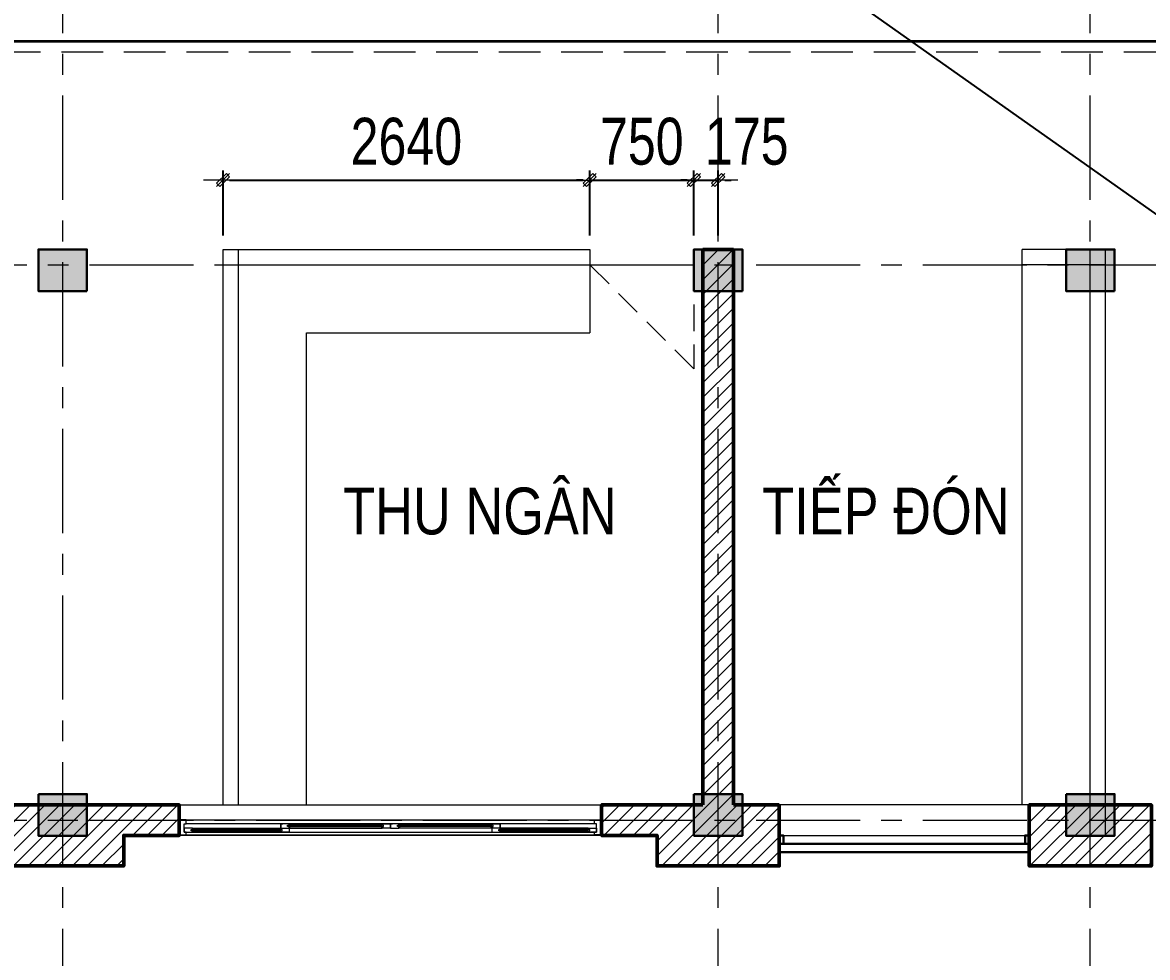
# Model space of a CAD drawing. Header units: millimetres. Extents: x 1109421 to 1726579, y -247837 to 144927.
# Drawn here: x 1559085 to 1567186, y -172402 to -165669 of the extents above; entities that cross this region are included whole.
import ezdxf

# ---------------------------------------------------------------- set-up
doc = ezdxf.new("R2010")
doc.units = ezdxf.units.MM
doc.header["$LTSCALE"] = 600
doc.header["$MEASUREMENT"] = 0
for name, pattern in [('00_Hidden', [2.4, 1.6, -0.8]), ('CENTER', [2, 1.25, -0.25, 0.25, -0.25]), ('HIDDEN', [0.375, 0.25, -0.125])]:
    doc.linetypes.add(name, pattern=pattern)
doc.layers.get('0').update_dxf_attribs({"lineweight": 0})
doc.layers.get('Defpoints').update_dxf_attribs({"lineweight": 0})
for name, color, linetype, lineweight in [('0.15_Cua', 144, 'Continuous', 15), ('cat1', 30, 'Continuous', 50), ('cat2', 22, 'Continuous', 30), ('dim', 144, 'Continuous', 13), ('hatch1', 136, 'Continuous', 9), ('LC MANH DUT', 35, 'HIDDEN', 5), ('LC Text2', 7, 'Continuous', 25), ('Noi that', 35, 'Continuous', 9), ('noithat', 125, 'Continuous', 9), ('PCCC - CHUA CHAY - ONG D80', 30, 'Continuous', 35), ('thay1', 63, 'Continuous', 18), ('truc', 76, 'CENTER', 9)]:
    doc.layers.add(name, color=color, linetype=linetype, lineweight=lineweight)
doc.layers.add('KCS_Plotter', color=11, linetype='Continuous', plot=False)
doc.styles.add('HOATBIF', font='hoatbif.shx', dxfattribs={"width": 0.8})
doc.styles.add('T2', font='VHARIAL.TTF', dxfattribs={"width": 0.8})
doc.dimstyles.new('1-135', dxfattribs={"dimscale": 135, "dimtxt": 2.5, "dimasz": 0.35, "dimexe": 0.5, "dimexo": 0, "dimgap": 0.8, "dimtad": 1, "dimdec": 0, "dimzin": 0, "dimdsep": 46, "dimtxsty": 'HOATBIF', "dimblk1": 'DOT', "dimblk2": 'DOT', "dimsah": 1, "dimcen": -1, "dimdle": 1, "dimclrd": 256, "dimclre": 256, "dimclrt": 4, "dimadec": 3, "dimazin": 2, "dimtfac": 0.333333, "dimtdec": 0, "dimtix": 1, "dimtmove": 2, "dimatfit": 3, "dimldrblk": 'DOT', "dimfxl": 1, "dimtvp": 0.833333, "dimtolj": 1, "dimtzin": 0, "dimarcsym": 0})

# ---------------------------------------------------------------- blocks, each defined once
blk = doc.blocks.new('*U594')
for p, q in [((50, 0), (2990, 0)), ((95, -20), (730, -20)), ((790, -50), (1460, -50)), ((790, -80), (1460, -80)), ((2250, -50), (1580, -50)), ((2250, -80), (1580, -80)), ((2945, -20), (2310, -20)), ((2945, -50), (2310, -50)), ((50, -110), (2990, -110))]:
    blk.add_line(p, q)
at = {"color": 8, "lineweight": 5}
for p, q in [((50, -20), (2990, -20)), ((2990, -80), (50, -80)), ((95, -30), (730, -30)), ((95, -40), (730, -40)), ((95, -50), (730, -50)), ((790, -60), (1460, -60)), ((790, -70), (1460, -70)), ((2250, -60), (1580, -60)), ((2250, -70), (1580, -70)), ((2945, -30), (2310, -30)), ((2945, -40), (2310, -40))]:
    blk.add_line(p, q, dxfattribs=at)
for points in [[(50, -20), (35, -20), (35, -80), (50, -80), (50, -110), (0, -110), (0, 0), (0, 0), (0, 0), (50, 0), (50, -20), (35, -20)], [(2990, -20), (3005, -20), (3005, -80), (2990, -80), (2990, -110), (3040, -110), (3040, 0), (3040, 0), (3040, 0), (2990, 0), (2990, -20), (3005, -20)], [(95, -40), (95, -50), (35, -50), (35, -20), (95, -20), (95, -30), (85, -30), (85, -40), (95, -40)], [(730, -40), (730, -50), (790, -50), (790, -20), (730, -20), (730, -30), (740, -30), (740, -40), (730, -40)], [(790, -70), (790, -80), (730, -80), (730, -50), (790, -50), (790, -60), (780, -60), (780, -70), (790, -70)], [(730, -50), (730, -80), (745, -80)], [(1460, -70), (1460, -80), (1520, -80), (1520, -50), (1460, -50), (1460, -60), (1470, -60), (1470, -70), (1460, -70)], [(1520, -50), (1520, -80), (1505, -80)], [(1520, -50), (1520, -80), (1535, -80)], [(1580, -70), (1580, -80), (1520, -80), (1520, -50), (1580, -50), (1580, -60), (1570, -60), (1570, -70), (1580, -70)], [(2310, -40), (2310, -50), (2250, -50), (2250, -20), (2310, -20), (2310, -30), (2300, -30), (2300, -40), (2310, -40)], [(2250, -70), (2250, -80), (2310, -80), (2310, -50), (2250, -50), (2250, -60), (2260, -60), (2260, -70), (2250, -70)], [(2310, -50), (2310, -80), (2295, -80)], [(2945, -40), (2945, -50), (3005, -50), (3005, -20), (2945, -20), (2945, -30), (2955, -30), (2955, -40), (2945, -40)]]:
    blk.add_lwpolyline(points)
for centre, start, end in [((94.1, -32), 14.21506, 83.56577), ((94.1, -38), 276.43423, 345.78494), ((730.9, -32), 96.43423, 165.78494), ((730.9, -38), 194.21506, 263.56577), ((789.1, -62), 14.21506, 83.56577), ((789.1, -68), 276.43423, 345.78494), ((1460.9, -62), 96.43423, 165.78494), ((1460.9, -68), 194.21506, 263.56577), ((1579.1, -62), 14.21506, 83.56577), ((1579.1, -68), 276.43423, 345.78494), ((2250.9, -62), 96.43423, 165.78494), ((2250.9, -68), 194.21506, 263.56577), ((2309.1, -32), 14.21506, 83.56577), ((2309.1, -38), 276.43423, 345.78494), ((2945.9, -32), 96.43423, 165.78494), ((2945.9, -38), 194.21506, 263.56577)]:
    blk.add_arc(centre, 8.25, start, end, dxfattribs=at)
blk = doc.blocks.new('DOT')
at = {"layer": 'dim'}
for p, q in [((-3, 0), (3, 0)), ((-1, -1), (1, 1))]:
    blk.add_line(p, q, dxfattribs=at)
blk.add_lwpolyline([(0.5, 1), (-1, -0.5), (-0.5, -1), (1, 0.5)], close=True, dxfattribs=at)
blk = doc.blocks.new('*D1497')
at = {"layer": 'Defpoints', "color": 0, "transparency": 16777216}
for p in [(1563169.6, -166803), (1560529.6, -167202.1), (1563169.6, -167202.1)]:
    blk.add_point(p, dxfattribs=at)
at = {"layer": 'dim', "lineweight": -2, "transparency": 16777216}
for p, q in [((1560529.6, -167202.1), (1560529.6, -166735.5)), ((1563169.6, -167202.1), (1563169.6, -166735.5)), ((1560576.9, -166803), (1563122.4, -166803))]:
    blk.add_line(p, q, dxfattribs=at)
at = {"layer": 'dim', "lineweight": -2, "transparency": 16777216, "xscale": 47.25, "yscale": 47.25, "zscale": 47.25, "rotation": 180}
blk.add_blockref('DOT', (1560529.6, -166803), dxfattribs=at)
at = {"layer": 'dim', "lineweight": -2, "transparency": 16777216, "xscale": 47.25, "yscale": 47.25, "zscale": 47.25}
blk.add_blockref('DOT', (1563169.6, -166803), dxfattribs=at)
at = {"layer": 'dim', "color": 4, "transparency": 16777216, "insert": (1561849.6, -166526.2), "char_height": 337.5, "attachment_point": 5, "style": 'HOATBIF'}
blk.add_mtext('\\A1;2640', dxfattribs=at)
blk = doc.blocks.new('_Dot')
at = {"color": 0, "linetype": 'ByBlock', "lineweight": -2}
blk.add_line((-0.5, 0), (-1, 0), dxfattribs=at)
at = {"color": 0, "linetype": 'ByBlock', "const_width": 0.5}
blk.add_lwpolyline([(-0.25, 0, 1), (0.25, 0, 1)], format="xyb", close=True, dxfattribs=at)
blk = doc.blocks.new('*D1498')
at = {"layer": 'Defpoints', "color": 0, "transparency": 16777216}
for p in [(1563919.6, -166803), (1563169.6, -167202.1), (1563919.6, -167202.1)]:
    blk.add_point(p, dxfattribs=at)
at = {"layer": 'dim', "lineweight": -2, "transparency": 16777216}
for p, q in [((1563169.6, -167202.1), (1563169.6, -166735.5)), ((1563919.6, -167202.1), (1563919.6, -166735.5)), ((1563122.4, -166803), (1563075.1, -166803)), ((1563169.6, -166803), (1563919.6, -166803)), ((1563966.9, -166803), (1564014.1, -166803))]:
    blk.add_line(p, q, dxfattribs=at)
at = {"layer": 'dim', "lineweight": -2, "transparency": 16777216, "xscale": 47.25, "yscale": 47.25, "zscale": 47.25}
blk.add_blockref('DOT', (1563169.6, -166803), dxfattribs=at)
at = {"layer": 'dim', "lineweight": -2, "transparency": 16777216, "xscale": 47.25, "yscale": 47.25, "zscale": 47.25, "rotation": 180}
blk.add_blockref('DOT', (1563919.6, -166803), dxfattribs=at)
at = {"layer": 'dim', "color": 4, "transparency": 16777216, "insert": (1563544.6, -166526.2), "char_height": 337.5, "attachment_point": 5, "style": 'HOATBIF'}
blk.add_mtext('\\A1;750', dxfattribs=at)
blk = doc.blocks.new('*D1499')
at = {"layer": 'Defpoints', "color": 0, "transparency": 16777216}
for p in [(1564094.6, -166803), (1563919.6, -167202.1), (1564094.6, -167202.1)]:
    blk.add_point(p, dxfattribs=at)
at = {"layer": 'dim', "lineweight": -2, "transparency": 16777216}
for p, q in [((1563919.6, -167202.1), (1563919.6, -166735.5)), ((1564094.6, -167202.1), (1564094.6, -166735.5)), ((1563872.4, -166803), (1563825.1, -166803)), ((1563919.6, -166803), (1564094.6, -166803)), ((1564141.9, -166803), (1564189.1, -166803))]:
    blk.add_line(p, q, dxfattribs=at)
at = {"layer": 'dim', "lineweight": -2, "transparency": 16777216, "xscale": 47.25, "yscale": 47.25, "zscale": 47.25}
blk.add_blockref('DOT', (1563919.6, -166803), dxfattribs=at)
at = {"layer": 'dim', "lineweight": -2, "transparency": 16777216, "xscale": 47.25, "yscale": 47.25, "zscale": 47.25, "rotation": 180}
blk.add_blockref('DOT', (1564094.6, -166803), dxfattribs=at)
at = {"layer": 'dim', "color": 4, "transparency": 16777216, "insert": (1564300.6, -166526.2), "char_height": 337.5, "attachment_point": 5, "style": 'HOATBIF'}
blk.add_mtext('\\A1;175', dxfattribs=at)
blk = doc.blocks.new('COT BT')
at = {"layer": 'cat2', "ltscale": 2}
h = blk.add_hatch(color=256, dxfattribs=at)
h.dxf.hatch_style = 1
h.paths.add_polyline_path([(240, 190), (-110, 190), (-110, -110), (240, -110)])
blk.add_lwpolyline([(-110, 190), (240, 190), (240, -110), (-110, -110)], close=True, dxfattribs=at)

msp = doc.modelspace()

# ---------------------------------------------------------------- hatches: boundary and pattern name
at = {"layer": 'hatch1'}
h = msp.add_hatch(dxfattribs=at)
h.set_pattern_fill('ANSI31', color=256, scale=600)
h.set_pattern_definition([(45, (-475069.9, -175305.75), (-53.0330086, 53.0330086), [])])
h.paths.add_polyline_path([(1548144.6, -171522.7), (1548544.6, -171522.7), (1548544.6, -171302.7), (1548144.6, -171302.7), (1547484.6, -171302.7), (1547484.6, -167012.7), (1547264.6, -167012.7), (1547264.6, -171522.7), (1547264.6, -171742.7), (1548144.6, -171742.7)], flags=17)
h.paths.add_polyline_path([(1553814.6, -171522.7), (1554214.6, -171522.7), (1554214.6, -171302.7), (1553814.6, -171302.7), (1552934.6, -171302.7), (1552534.6, -171302.7), (1552534.6, -171522.7), (1552934.6, -171522.7), (1552934.6, -171742.7), (1553814.6, -171742.7)], flags=17)
h.paths.add_polyline_path([(1560214.6, -171302.7), (1559814.6, -171302.7), (1558934.6, -171302.7), (1558534.6, -171302.7), (1558534.6, -171522.7), (1558934.6, -171522.7), (1558934.6, -171742.7), (1559814.6, -171742.7), (1559814.6, -171522.7), (1560214.6, -171522.7)], flags=17)
h.paths.add_polyline_path([(1564534.6, -171302.7), (1564204.6, -171302.7), (1564204.6, -167302.7), (1563984.6, -167302.7), (1563984.6, -171302.7), (1563654.6, -171302.7), (1563254.6, -171302.7), (1563254.6, -171522.7), (1563654.6, -171522.7), (1563654.6, -171742.7), (1564534.6, -171742.7), (1564534.6, -171522.7)], flags=17)
h.paths.add_polyline_path([(1567214.6, -171302.7), (1566334.6, -171302.7), (1566334.6, -171522.7), (1566334.6, -171742.7), (1567214.6, -171742.7)], flags=17)
h.paths.add_polyline_path([(1572814.6, -171302.7), (1572414.6, -171302.7), (1571534.6, -171302.7), (1571534.6, -171522.7), (1571534.6, -171742.7), (1572414.6, -171742.7), (1572414.6, -171522.7), (1572814.6, -171522.7)], flags=17)
h.paths.add_polyline_path([(1578814.6, -171302.7), (1578414.6, -171302.7), (1577534.6, -171302.7), (1577134.6, -171302.7), (1577134.6, -171522.7), (1577534.6, -171522.7), (1577534.6, -171742.7), (1578414.6, -171742.7), (1578414.6, -171522.7), (1578814.6, -171522.7)], flags=17)
h.paths.add_polyline_path([(1584999.6, -171302.7), (1583974.6, -171302.7), (1583974.6, -168652.7), (1583864.6, -168652.7), (1583864.6, -171302.7), (1583399.6, -171302.7), (1583399.6, -171522.7), (1583799.6, -171522.7), (1583799.6, -171962.7), (1584999.6, -171962.7)])
h.paths.add_polyline_path([(1584774.1, -171522.7), (1584774.1, -171742.7), (1584014.1, -171742.7), (1584014.1, -171522.7)], flags=16)
h.paths.add_polyline_path([(1586804.6, -166162.7), (1586584.6, -166162.7), (1586584.6, -167302.7), (1583864.6, -167302.7), (1583864.6, -167652.7), (1583974.6, -167652.7), (1583974.6, -167522.7), (1589064.6, -167522.7), (1589064.6, -171302.7), (1588084.6, -171302.7), (1588084.6, -171962.7), (1589284.6, -171962.7), (1589284.6, -171302.7), (1589284.6, -159302.7), (1547264.6, -159302.7), (1547264.6, -164812.7), (1547484.6, -164812.7), (1547484.6, -164522.7), (1548974.6, -164522.7), (1548974.6, -164412.7), (1547484.6, -164412.7), (1547484.6, -159522.7), (1551359.6, -159522.7), (1551359.6, -164412.7), (1550274.6, -164412.7), (1550274.6, -164522.7), (1551359.6, -164522.7), (1551469.6, -164522.7), (1553659.6, -164522.7), (1553659.6, -164412.7), (1551469.6, -164412.7), (1551469.6, -159522.7), (1555279.6, -159522.7), (1555279.6, -164412.7), (1554959.6, -164412.7), (1554959.6, -164522.7), (1555279.6, -164522.7), (1555389.6, -164522.7), (1556999.6, -164522.7), (1556999.6, -164412.7), (1555389.6, -164412.7), (1555389.6, -159522.7), (1559264.6, -159522.7), (1559264.6, -164412.7), (1558299.6, -164412.7), (1558299.6, -164522.7), (1562764.6, -164522.7), (1562764.6, -164412.7), (1559484.6, -164412.7), (1559484.6, -159522.7), (1563984.6, -159522.7), (1563984.6, -164412.7), (1563764.6, -164412.7), (1563764.6, -164522.7), (1564606.4, -164522.7), (1564826.4, -164302.7), (1564204.6, -164302.7), (1564204.6, -159522.7), (1566664.6, -159522.7), (1566664.6, -164302.7), (1565986.4, -164302.7), (1566206.4, -164522.7), (1566884.6, -164522.7), (1569094.6, -164522.7), (1569094.6, -164412.7), (1566884.6, -164412.7), (1566884.6, -159522.7), (1571864.6, -159522.7), (1571864.6, -164412.7), (1570394.6, -164412.7), (1570394.6, -164522.7), (1573694.6, -164522.7), (1573694.6, -164412.7), (1572084.6, -164412.7), (1572084.6, -159522.7), (1576484.6, -159522.7), (1576484.6, -164412.7), (1574994.6, -164412.7), (1574994.6, -164522.7), (1578194.6, -164522.7), (1578194.6, -164412.7), (1576594.6, -164412.7), (1576594.6, -159522.7), (1581144.6, -159522.7), (1581144.6, -164412.7), (1579494.6, -164412.7), (1579494.6, -164522.7), (1581144.6, -164522.7), (1582744.6, -164522.7), (1582744.6, -164302.7), (1581364.6, -164302.7), (1581364.6, -159522.7), (1583864.6, -159522.7), (1583864.6, -164302.7), (1583644.6, -164302.7), (1583644.6, -164522.7), (1584304.6, -164522.7), (1584304.6, -164302.7), (1584084.6, -164302.7), (1584084.6, -159522.7), (1586584.6, -159522.7), (1586584.6, -164302.7), (1585204.6, -164302.7), (1585204.6, -164522.7), (1586584.6, -164522.7), (1586584.6, -165262.7), (1586804.6, -165262.7), (1586804.6, -159522.7), (1589064.6, -159522.7), (1589064.6, -167302.7), (1586804.6, -167302.7)])
h.paths.add_polyline_path([(1588304.6, -171522.7), (1589064.6, -171522.7), (1589064.6, -171742.7), (1588304.6, -171742.7)], flags=16)

# ---------------------------------------------------------------- linework, layer by layer
at = {"layer": 'cat1'}
for p, q in [((1563984.6, -167302.7), (1563984.6, -171302.7)), ((1563984.6, -167302.7), (1564204.6, -167302.7)), ((1564204.6, -167302.7), (1564204.6, -171302.7))]:
    msp.add_line(p, q, dxfattribs=at)
for points in [[(1559814.6, -171302.7), (1558934.6, -171302.7), (1558534.6, -171302.7), (1558534.6, -171522.7), (1558934.6, -171522.7), (1558934.6, -171742.7), (1559814.6, -171742.7), (1559814.6, -171522.7), (1560214.6, -171522.7), (1560214.6, -171302.7), (1559814.6, -171302.7)], [(1563984.6, -171302.7), (1563654.6, -171302.7), (1563254.6, -171302.7), (1563254.6, -171522.7), (1563654.6, -171522.7), (1563654.6, -171742.7), (1564534.6, -171742.7), (1564534.6, -171522.7), (1564534.6, -171522.7), (1564534.6, -171302.7), (1564534.6, -171302.7)], [(1564534.6, -171302.7), (1564204.6, -171302.7)], [(1566334.6, -171522.7), (1566334.6, -171302.7), (1567214.6, -171302.7), (1567214.6, -171742.7), (1566334.6, -171742.7), (1566334.6, -171522.7)]]:
    msp.add_lwpolyline(points, dxfattribs=at)
msp.add_lwpolyline([(1564534.6, -171522.7), (1564534.6, -171522.7), (1564534.6, -171742.7), (1564534.6, -171742.7)], close=True, dxfattribs=at)
at = {"layer": 'cat2'}
for points in [[(1564534.6, -171582.7), (1564564.6, -171582.7), (1564564.6, -171522.7), (1564534.6, -171522.7)], [(1566304.6, -171582.7), (1566334.6, -171582.7), (1566334.6, -171522.7), (1566304.6, -171522.7)], [(1564534.6, -171642.7), (1566334.6, -171642.7), (1566334.6, -171582.7), (1564534.6, -171582.7)]]:
    msp.add_lwpolyline(points, close=True, dxfattribs=at)
at = {"layer": 'KCS_Plotter'}
msp.add_line((1601514.9, -191281.2), (1541307.8, -148706.1), dxfattribs=at)
at = {"layer": 'LC MANH DUT', "ltscale": 2}
msp.add_line((1543615.2, -165879), (1592271.3, -165879), dxfattribs=at)
at = {"layer": 'Noi that', "linetype": '00_Hidden', "ltscale": 0.2}
for p, q in [((1563919.6, -168162.7), (1563169.6, -167412.7)), ((1563919.6, -167412.7), (1563919.6, -168162.7)), ((1563984.6, -167412.7), (1563984.6, -168162.7))]:
    msp.add_line(p, q, dxfattribs=at)
at = {"layer": 'noithat'}
for p, q in [((1560529.6, -171302.7), (1560529.6, -167302.7)), ((1560529.6, -167302.7), (1563169.6, -167302.7)), ((1560639.6, -171302.7), (1560639.6, -167302.7)), ((1563169.6, -167302.7), (1563169.6, -167902.7)), ((1566284.6, -171302.7), (1566284.6, -167302.7)), ((1566884.6, -167302.7), (1566284.6, -167302.7)), ((1566774.6, -171302.7), (1566774.6, -167302.7)), ((1566884.6, -171522.7), (1566884.6, -167302.7)), ((1560529.6, -167412.7), (1563169.6, -167412.7)), ((1566884.6, -167412.7), (1566284.6, -167412.7)), ((1561129.6, -171302.7), (1561129.6, -167902.7)), ((1561129.6, -167902.7), (1563169.6, -167902.7))]:
    msp.add_line(p, q, dxfattribs=at)
at = {"layer": 'PCCC - CHUA CHAY - ONG D80'}
msp.add_lwpolyline([(1556846.1, -165802.5), (1577701.1, -165802.5)], dxfattribs=at)
at = {"layer": 'thay1'}
msp.add_line((1559324.6, -171412.7), (1559484.6, -171412.7), dxfattribs=at)
for points in [[(1560214.6, -171302.7), (1563254.6, -171302.7), (1563254.6, -171522.7), (1560214.6, -171522.7)], [(1564534.6, -171522.7), (1566334.6, -171522.7), (1566334.6, -171302.7), (1564534.6, -171302.7)]]:
    msp.add_lwpolyline(points, close=True, dxfattribs=at)
at = {"layer": 'truc'}
for p, q in [((1559374.6, -176545), (1559374.6, -156359.2)), ((1564094.6, -176545), (1564094.6, -156359.2)), ((1566774.6, -176545), (1566774.6, -156359.2)), ((1545167.3, -167412.7), (1592138, -167412.7)), ((1545167.3, -171412.7), (1592138, -171412.7))]:
    msp.add_line(p, q, dxfattribs=at)

# ---------------------------------------------------------------- block references
at = {"layer": '0.15_Cua', "xscale": -1, "rotation": 180}
msp.add_blockref('*U594', (1560214.6, -171519.3), dxfattribs=at)
at = {"layer": 'cat1', "rotation": 180}
for p in [(1559439.6, -167412.7), (1564159.6, -167412.7), (1566839.6, -167412.7)]:
    msp.add_blockref('COT BT', p, dxfattribs=at)
at = {"layer": 'cat1'}
for p in [(1559309.6, -171415.1), (1564029.6, -171415.1), (1566709.6, -171415.1)]:
    msp.add_blockref('COT BT', p, dxfattribs=at)

# ---------------------------------------------------------------- texts
at = {"layer": 'LC Text2', "style": 'T2', "width": 0.8}
for s, p in [('thu ng©n', (1561394.5, -169355.2)), ('tiÕp ®ãn', (1564411.8, -169355.2))]:
    msp.add_text(s, height=337.5, dxfattribs=at).set_placement(p)

# ---------------------------------------------------------------- dimensions: what is measured, and where the dimension line sits
at = {"layer": 'dim'}
for base, p1, p2, picture, middle in [((1563169.6, -166803), (1560529.6, -167202.1), (1563169.6, -167202.1), '*D1497', (1561849.6, -166526.2)), ((1563919.6, -166803), (1563169.6, -167202.1), (1563919.6, -167202.1), '*D1498', (1563544.6, -166526.2))]:
    dim = msp.add_linear_dim(base=base, p1=p1, p2=p2, dimstyle='1-135', dxfattribs=at)
    dim.commit()
    dim.dimension.update_dxf_attribs({"geometry": picture, "text_midpoint": middle})
dim = msp.add_linear_dim(base=(1564094.6, -166803), p1=(1563919.6, -167202.1), p2=(1564094.6, -167202.1), dimstyle='1-135', dxfattribs=at)
dim.commit()
dim.dimension.update_dxf_attribs({"geometry": '*D1499', "text_midpoint": (1564300.6, -166526.2), "dimtype": 160})

doc.saveas('drawing.dxf')
